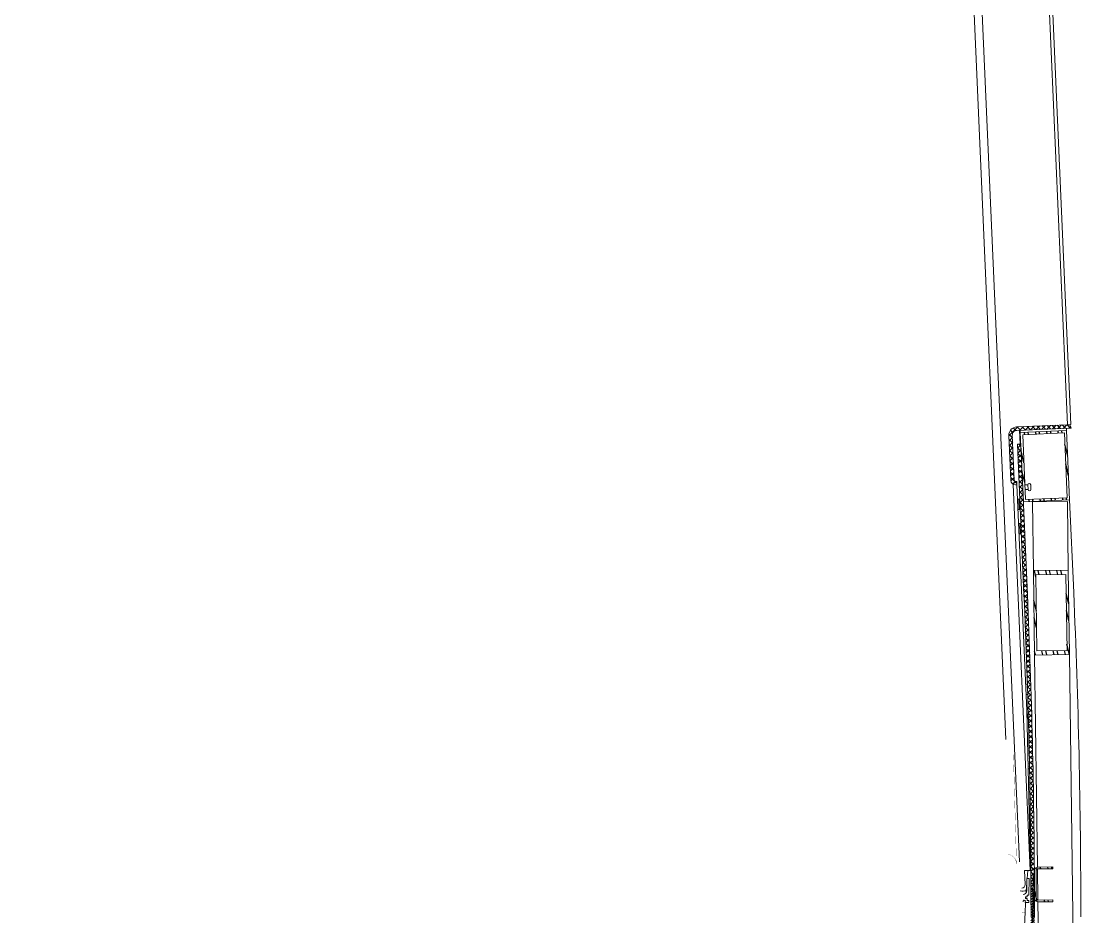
# Model space of a CAD drawing. Header units: millimetres. Extents: x -16985 to -606, y 2122 to 9380.
# Drawn here: x -1720 to -805, y 5798 to 6572 of the extents above; entities that cross this region are included whole.
import ezdxf

# ---------------------------------------------------------------- set-up
doc = ezdxf.new("R2010")
doc.units = ezdxf.units.MM
for name, pattern in [('K5LT32768', [0]), ('K5LT32769', [0]), ('K5LT_THIN', [0])]:
    doc.linetypes.add(name, pattern=pattern)
pattern_1 = [(45, (0, 0), (-2.245064, 2.245064), []), (135, (0, 0), (-2.245064, -2.245064), [])]
pattern_2 = [(103.31008, (0, 0), (-9.269143, -2.192854), []), (103.31008, (2.359, 3.821), (-9.269143, -2.192854), [])]

msp = doc.modelspace()

# ---------------------------------------------------------------- hatches: boundary and pattern name
h = msp.add_hatch()
h.set_pattern_fill('ANSI37_ISO', style=0, pattern_type=0)
h.set_pattern_definition(pattern_1)
h.paths.add_polyline_path([(-816.77, 6223.25), (-860.73, 6221.33), (-863.92, 6220.4), (-866.32, 6218.1), (-867.4, 6214.96), (-867.42, 6214.03), (-865.71, 6175.06), (-864.83, 6172.73), (-862.73, 6171.37), (-861.54, 6171.24), (-860.54, 6171.29), (-860.67, 6174.28), (-861.67, 6174.24), (-862.47, 6174.58), (-862.71, 6175.19), (-864.42, 6214.16), (-863.74, 6216.56), (-861.77, 6218.1), (-860.6, 6218.33), (-813.64, 6220.38), (-814.5, 6222.36), (-816.47, 6223.25)])
h = msp.add_hatch()
h.set_pattern_fill('ANSI32_ISO', angle=58.31008, style=0, pattern_type=0)
h.set_pattern_definition(pattern_2)
h.paths.add_polyline_path([(-814.93, 6158.27), (-817.55, 6218.21), (-857.51, 6216.46), (-854.89, 6156.52)])
h.paths.add_polyline_path([(-855.43, 6214.55), (-819.46, 6216.13), (-817.01, 6160.18), (-852.98, 6158.6)])
h = msp.add_hatch()
h.set_pattern_fill('ANSI37_ISO', style=0, pattern_type=0)
h.set_pattern_definition(pattern_1)
h.paths.add_polyline_path([(-860.07, 6206.34), (-854.38, 6076.31), (-850.77, 5975.52), (-848.75, 5874.69), (-848.34, 5821.64), (-845.34, 5821.65), (-846.51, 5922.52), (-849.28, 6023.36), (-851.38, 6076.44), (-857.08, 6206.47)])
h = msp.add_hatch()
h.set_pattern_fill('ANSI32_ISO', angle=58.31008, style=0, pattern_type=0)
h.set_pattern_definition(pattern_2)
h.paths.add_polyline_path([(-846.12, 6097.21), (-845.16, 6024.34), (-815.17, 6024.74), (-816.13, 6097.61)])
h.paths.add_polyline_path([(-817.21, 6028.36), (-843.21, 6028.01), (-844.08, 6093.6), (-818.08, 6093.94)])
h = msp.add_hatch()
h.set_pattern_fill('ANSI32_ISO', angle=58.31008, style=0, pattern_type=0)
h.set_pattern_definition(pattern_2)
h.paths.add_polyline_path([(-829.31, 5812.76), (-841.91, 5812.7), (-843.41, 5813.42), (-843.82, 5814.59), (-843.92, 5837.79), (-843.21, 5839.29), (-842.03, 5839.7), (-829.43, 5839.76), (-829.44, 5841.26), (-842.04, 5841.2), (-844.2, 5840.42), (-845.36, 5838.44), (-845.42, 5837.79), (-845.32, 5814.59), (-844.53, 5812.43), (-842.55, 5811.26), (-841.91, 5811.2), (-829.31, 5811.26)])
h = msp.add_hatch()
h.set_pattern_fill('ANSI32_ISO', style=0, pattern_type=0)
h.set_pattern_definition([(45, (0, 0), (-6.735192, 6.735192), []), (45, (4.49, 0), (-6.735192, 6.735192), [])])
h.paths.add_polyline_path([(-850.58, 5598.19), (-848.82, 5598.95), (-848.18, 5600.56), (-845.54, 5833.17), (-846.54, 5833.18), (-849.18, 5600.57), (-849.73, 5599.48), (-850.58, 5599.19), (-878.21, 5599.19), (-878.21, 5598.19)])
h = msp.add_hatch()
h.set_pattern_fill('ANSI31_ISO', style=0, pattern_type=0)
h.set_pattern_definition([(45, (0, 0), (-1.122532, 1.122532), [])])
h.paths.add_polyline_path([(-1720.19, 5619.19), (-1720.19, 5616.19), (-856.94, 5616.19), (-853.04, 5616.98), (-849.75, 5619.23), (-847.61, 5622.58), (-846.94, 5626), (-845.44, 5746.05), (-845.29, 5798.19), (-845.34, 5821.75), (-848.34, 5821.72), (-848.29, 5798.19), (-849.09, 5678.14), (-849.94, 5626.05), (-850.79, 5622.84), (-853.02, 5620.38), (-856.14, 5619.23), (-856.94, 5619.19)])

# ---------------------------------------------------------------- linework, layer by layer
at = {"color": 7, "linetype": 'K5LT_THIN', "lineweight": 18}
for p, q in [((-927.87, 7274.4), (-869.93, 5951.36)), ((-816.77, 6223.25), (-863.15, 7282.24)), ((-860.15, 7282.37), (-813.78, 6223.38)), ((-816.77, 6223.25), (-860.73, 6221.33)), ((-813.78, 6223.38), (-816.77, 6223.25)), ((-867.42, 6214.03), (-865.71, 6175.06)), ((-862.71, 6175.19), (-864.42, 6214.16)), ((-860.6, 6218.33), (-813.64, 6220.38)), ((-857.58, 6206.45), (-858.1, 6218.44)), ((-857.51, 6216.46), (-857.6, 6218.46)), ((-817.55, 6218.21), (-857.51, 6216.46)), ((-857.51, 6216.46), (-854.89, 6156.52)), ((-819.46, 6216.13), (-855.43, 6214.55)), ((-855.43, 6214.55), (-852.98, 6158.6)), ((-817.01, 6160.18), (-819.46, 6216.13)), ((-817.55, 6218.21), (-817.64, 6220.21)), ((-814.93, 6158.27), (-817.55, 6218.21)), ((-857.08, 6206.47), (-860.07, 6206.34)), ((-860.07, 6206.34), (-854.38, 6076.31)), ((-851.38, 6076.44), (-857.08, 6206.47)), ((-848.96, 5838.3), (-863.56, 6171.69)), ((-860.67, 6174.28), (-861.67, 6174.24)), ((-861.54, 6171.24), (-860.54, 6171.29)), ((-860.54, 6171.29), (-860.67, 6174.28)), ((-852, 5976.31), (-860.54, 6171.29)), ((-851.03, 6171.33), (-853.53, 6171.22)), ((-853.36, 6167.22), (-850.86, 6167.33)), ((-851.03, 6171.33), (-850.86, 6167.33)), ((-848.54, 6171.44), (-848.36, 6167.44)), ((-860, 6158.92), (-858.9, 6158.97)), ((-858.9, 6158.97), (-858, 6159.01)), ((-858.9, 6158.97), (-858.51, 6149.98)), ((-854.89, 6156.52), (-814.93, 6158.27)), ((-852.98, 6158.6), (-817.01, 6160.18)), ((-814.93, 6158.27), (-811.42, 6078.19)), ((-858.51, 6149.98), (-859.61, 6149.93)), ((-857.61, 6150.02), (-858.51, 6149.98)), ((-846.91, 6156.62), (-816.91, 6157.02)), ((-846.91, 6156.62), (-846.12, 6097.21)), ((-816.91, 6157.02), (-816.13, 6097.61)), ((-857.98, 6137.99), (-859.08, 6137.95)), ((-857.08, 6138.03), (-857.98, 6137.99)), ((-857.59, 6129), (-857.98, 6137.99)), ((-858.69, 6128.95), (-857.59, 6129)), ((-857.59, 6129), (-856.69, 6129.04)), ((-846.12, 6097.21), (-816.13, 6097.61)), ((-845.16, 6024.34), (-846.12, 6097.21)), ((-844.08, 6093.6), (-818.08, 6093.94)), ((-843.21, 6028.01), (-844.08, 6093.6)), ((-817.21, 6028.36), (-818.08, 6093.94)), ((-815.17, 6024.74), (-816.13, 6097.61)), ((-815.17, 6024.74), (-845.16, 6024.34)), ((-845.16, 6024.34), (-842.75, 5841.12)), ((-817.21, 6028.36), (-843.21, 6028.01)), ((-815.17, 6024.74), (-809.54, 5598.69)), ((-852.42, 5999.16), (-851.47, 5999.19)), ((-851.19, 5990.19), (-852.16, 5990.17)), ((-851.81, 5978.17), (-852.08, 5978.16)), ((-852, 5976.31), (-848.67, 5838.31)), ((-850.84, 5978.2), (-851.81, 5978.17)), ((-851.55, 5969.17), (-851.81, 5978.17)), ((-851.83, 5969.17), (-851.55, 5969.17)), ((-851.55, 5969.17), (-850.59, 5969.2)), ((-849.33, 5865.8), (-848.75, 5874.53)), ((-853.96, 5838.08), (-848.96, 5838.3)), ((-853.43, 5826.09), (-853.96, 5838.08)), ((-851.63, 5831.22), (-851.17, 5838.2)), ((-848.67, 5838.31), (-848.96, 5838.3)), ((-845.32, 5814.59), (-845.42, 5837.79)), ((-843.82, 5814.59), (-843.92, 5837.79)), ((-842.73, 5839.57), (-842.37, 5812.76)), ((-842.04, 5841.2), (-829.44, 5841.26)), ((-842.03, 5839.7), (-829.43, 5839.76)), ((-829.44, 5841.26), (-829.43, 5839.76)), ((-852.01, 5820.56), (-851.82, 5831.22)), ((-851.82, 5831.22), (-849.79, 5831.19)), ((-849.79, 5831.19), (-850.04, 5816.97)), ((-849.18, 5600.57), (-846.54, 5833.18)), ((-845.54, 5833.17), (-848.18, 5600.56)), ((-846.54, 5833.18), (-845.54, 5833.17)), ((-852.43, 5819.17), (-852.33, 5820.72)), ((-852.33, 5820.72), (-851.89, 5827.29)), ((-848.34, 5821.72), (-845.34, 5821.75)), ((-848.34, 5821.64), (-845.34, 5821.65)), ((-853.35, 5810.62), (-853.34, 5811.1)), ((-850.15, 5810.57), (-853.35, 5810.62)), ((-853.11, 5815.55), (-853.14, 5813.92)), ((-853.14, 5813.92), (-851.62, 5813.89)), ((-851.59, 5815.52), (-853.11, 5815.55)), ((-851.62, 5813.89), (-851.64, 5812.42)), ((-851.64, 5812.42), (-850.12, 5812.39)), ((-851.56, 5816.99), (-851.59, 5815.52)), ((-850.04, 5816.97), (-851.56, 5816.99)), ((-850.12, 5812.39), (-850.15, 5810.57)), ((-842.35, 5811.23), (-841.62, 5756.16)), ((-829.31, 5812.76), (-841.91, 5812.7)), ((-829.31, 5811.26), (-841.91, 5811.2)), ((-829.31, 5812.76), (-829.31, 5811.26)), ((-855.16, 5765.3), (-853.38, 5802.29))]:
    msp.add_line(p, q, dxfattribs=at)
at = {"color": 8, "linetype": 'K5LT32768', "lineweight": 15, "true_color": 0x808080}
msp.add_line((-920.87, 7274.7), (-858.3, 5845.75), dxfattribs=at)
at = {"color": 7, "linetype": 'K5LT_THIN', "const_width": 0.18}
msp.add_lwpolyline([(-860.84, 5844.26), (-860.84, 5844.26), (-860.84, 5844.27), (-860.84, 5844.27), (-860.84, 5844.27), (-860.84, 5844.37), (-860.84, 5844.39), (-860.84, 5844.4), (-860.84, 5844.4), (-860.84, 5844.41), (-860.84, 5844.41), (-860.84, 5844.41), (-860.84, 5844.41), (-860.84, 5844.4), (-860.84, 5844.39), (-860.84, 5844.39), (-860.84, 5844.38), (-860.84, 5844.38), (-860.84, 5844.38), (-860.84, 5844.38), (-860.84, 5844.39), (-860.84, 5844.39), (-860.84, 5844.4), (-860.84, 5844.41), (-860.84, 5844.41), (-860.84, 5844.41), (-860.84, 5844.41), (-860.84, 5844.41), (-860.84, 5844.41), (-860.84, 5844.41), (-860.84, 5844.4), (-860.84, 5844.39), (-860.84, 5844.36), (-860.83, 5844.31), (-860.83, 5844.26), (-860.83, 5844.26), (-860.83, 5844.26), (-860.83, 5844.26), (-860.83, 5844.26), (-860.83, 5844.26), (-860.83, 5844.27), (-860.84, 5844.44), (-860.84, 5844.51), (-860.84, 5844.53), (-860.84, 5844.54), (-860.84, 5844.54), (-860.84, 5844.54), (-860.84, 5844.54), (-860.84, 5844.54), (-860.84, 5844.54), (-860.84, 5844.51), (-860.84, 5844.49), (-860.84, 5844.48), (-860.84, 5844.48), (-860.84, 5844.48), (-860.84, 5844.48), (-860.84, 5844.48), (-860.84, 5844.48), (-860.84, 5844.48), (-862.22, 5894.09), (-862.92, 5919.17), (-863.26, 5931.52), (-863.35, 5934.55), (-863.41, 5936.63), (-863.44, 5937.67), (-863.45, 5938.03), (-863.45, 5938.15), (-863.45, 5938.22), (-863.45, 5938.23), (-863.45, 5938.23), (-863.45, 5938.23), (-863.45, 5938.23), (-863.45, 5938.23), (-863.45, 5938.23), (-863.45, 5938.21), (-863.45, 5938.18), (-863.44, 5937.92), (-863.28, 5932.22), (-861.89, 5881.94), (-861.23, 5858.4), (-861.09, 5853.32), (-861, 5850.24), (-860.98, 5849.26), (-860.97, 5848.95), (-860.96, 5848.79), (-860.96, 5848.77), (-860.96, 5848.76), (-860.96, 5848.76), (-860.96, 5848.76), (-860.96, 5848.76), (-860.96, 5848.76), (-860.96, 5848.76), (-860.96, 5848.77), (-860.96, 5848.83), (-860.97, 5848.94), (-860.99, 5849.93), (-861.03, 5851.22), (-861.03, 5851.3), (-861.03, 5851.35), (-861.03, 5851.36), (-861.03, 5851.36), (-861.03, 5851.37), (-861.03, 5851.36), (-861.03, 5851.36), (-861.03, 5851.36), (-861.03, 5851.34), (-861.03, 5851.14), (-861.02, 5850.74), (-860.92, 5847.35), (-860.87, 5845.44), (-860.85, 5844.83), (-860.84, 5844.5), (-860.84, 5844.35), (-860.84, 5844.33), (-860.84, 5844.32), (-860.84, 5844.32), (-860.84, 5844.31), (-860.84, 5844.31), (-860.84, 5844.31), (-860.84, 5844.32), (-860.84, 5844.35), (-860.84, 5844.41), (-860.84, 5844.54), (-860.85, 5844.82), (-860.91, 5846.79), (-860.91, 5846.88), (-860.91, 5846.91), (-860.91, 5846.92), (-860.91, 5846.92), (-860.91, 5846.92), (-860.91, 5846.92), (-860.91, 5846.92), (-860.91, 5846.92), (-860.91, 5846.92), (-860.91, 5846.91), (-860.91, 5846.83), (-860.88, 5845.93), (-860.85, 5844.66), (-860.83, 5844.3), (-860.83, 5844.27), (-860.83, 5844.26), (-860.83, 5844.26), (-860.83, 5844.26), (-860.83, 5844.26), (-860.83, 5844.26), (-860.83, 5844.26), (-861.43, 5847.12), (-862.21, 5848.58), (-863.24, 5849.83), (-864.97, 5851.11), (-866.41, 5851.73), (-867.17, 5851.93), (-867.55, 5852), (-867.74, 5852.03), (-867.94, 5852.06)], dxfattribs=at)
at = {"color": 8, "linetype": 'K5LT32769', "true_color": 0x808080, "const_width": 0.18}
msp.add_lwpolyline([(-856.39, 5801.51), (-855.49, 5801.59), (-854.49, 5801.74), (-853.8, 5801.94), (-853.44, 5802.16), (-853.38, 5802.29)], dxfattribs=at)
at = {"color": 7, "linetype": 'K5LT_THIN', "lineweight": 18}
for centre, radius, start, end in [((-860.42, 6214.33), 7, 92.5075, 182.5075), ((-816.64, 6220.25), 3, 2.5075, 92.5075), ((-860.42, 6214.33), 4, 92.5075, 182.5075), ((-861.71, 6175.24), 4, 182.5075, 272.5075), ((-861.71, 6175.24), 1, 182.5075, 272.5075), ((-849.78, 6171.38), 1.25, 2.5075, 182.5075), ((-849.61, 6167.39), 1.25, 182.5075, 2.5075), ((-7205.29, 5798.19), 6357, 0.211375, 2.507498), ((-7205.29, 5798.19), 6360, 0.211375, 2.507498), ((-7205.29, 5798.19), 6400, 0, 2.507498), ((-842.02, 5837.8), 3.4, 90.25225, 180.25225), ((-842.02, 5837.8), 1.9, 90.25225, 180.25225), ((-856.43, 5825.96), 3, 272.5075, 2.5075), ((-855.06, 5820.61), 3.05, 269, 359), ((-7205.29, 5798.19), 6357, 0, 0.2121), ((-7205.29, 5798.19), 6360, 0, 0.212253), ((-854.2, 5811.65), 1.02, 327.21167, 210.78833), ((-841.92, 5814.6), 3.4, 180.25225, 270.25225), ((-841.92, 5814.6), 1.9, 180.25225, 270.25225)]:
    msp.add_arc(centre, radius, start, end, dxfattribs=at)
at = {"color": 8, "linetype": 'K5LT32768', "lineweight": 15, "true_color": 0x808080}
msp.add_arc((-855.28, 5836.85), 16.4, 261.64823, 280.35595, dxfattribs=at)
at = {"color": 7, "linetype": 'K5LT_THIN', "lineweight": 18}
msp.add_ellipse((-852.82, 5926.39), major_axis=(7.51, -0.09), ratio=0.031162, start_param=-1.296889, end_param=-1.124647, dxfattribs=at)
for points, knots in [([(-853.38, 5802.29), (-853.32, 5803.65), (-853.18, 5806.42), (-853.02, 5809.2), (-852.94, 5810.61)], [0, 0, 0, 0, 0.493516, 1, 1, 1, 1]), ([(-852.76, 5813.91), (-852.75, 5814.01), (-852.72, 5814.55), (-852.69, 5815.1), (-852.66, 5815.54)], [0, 0, 0, 0, 0.185049, 1, 1, 1, 1])]:
    msp.add_open_spline(points, degree=3, knots=knots, dxfattribs=at)

doc.saveas('drawing.dxf')
